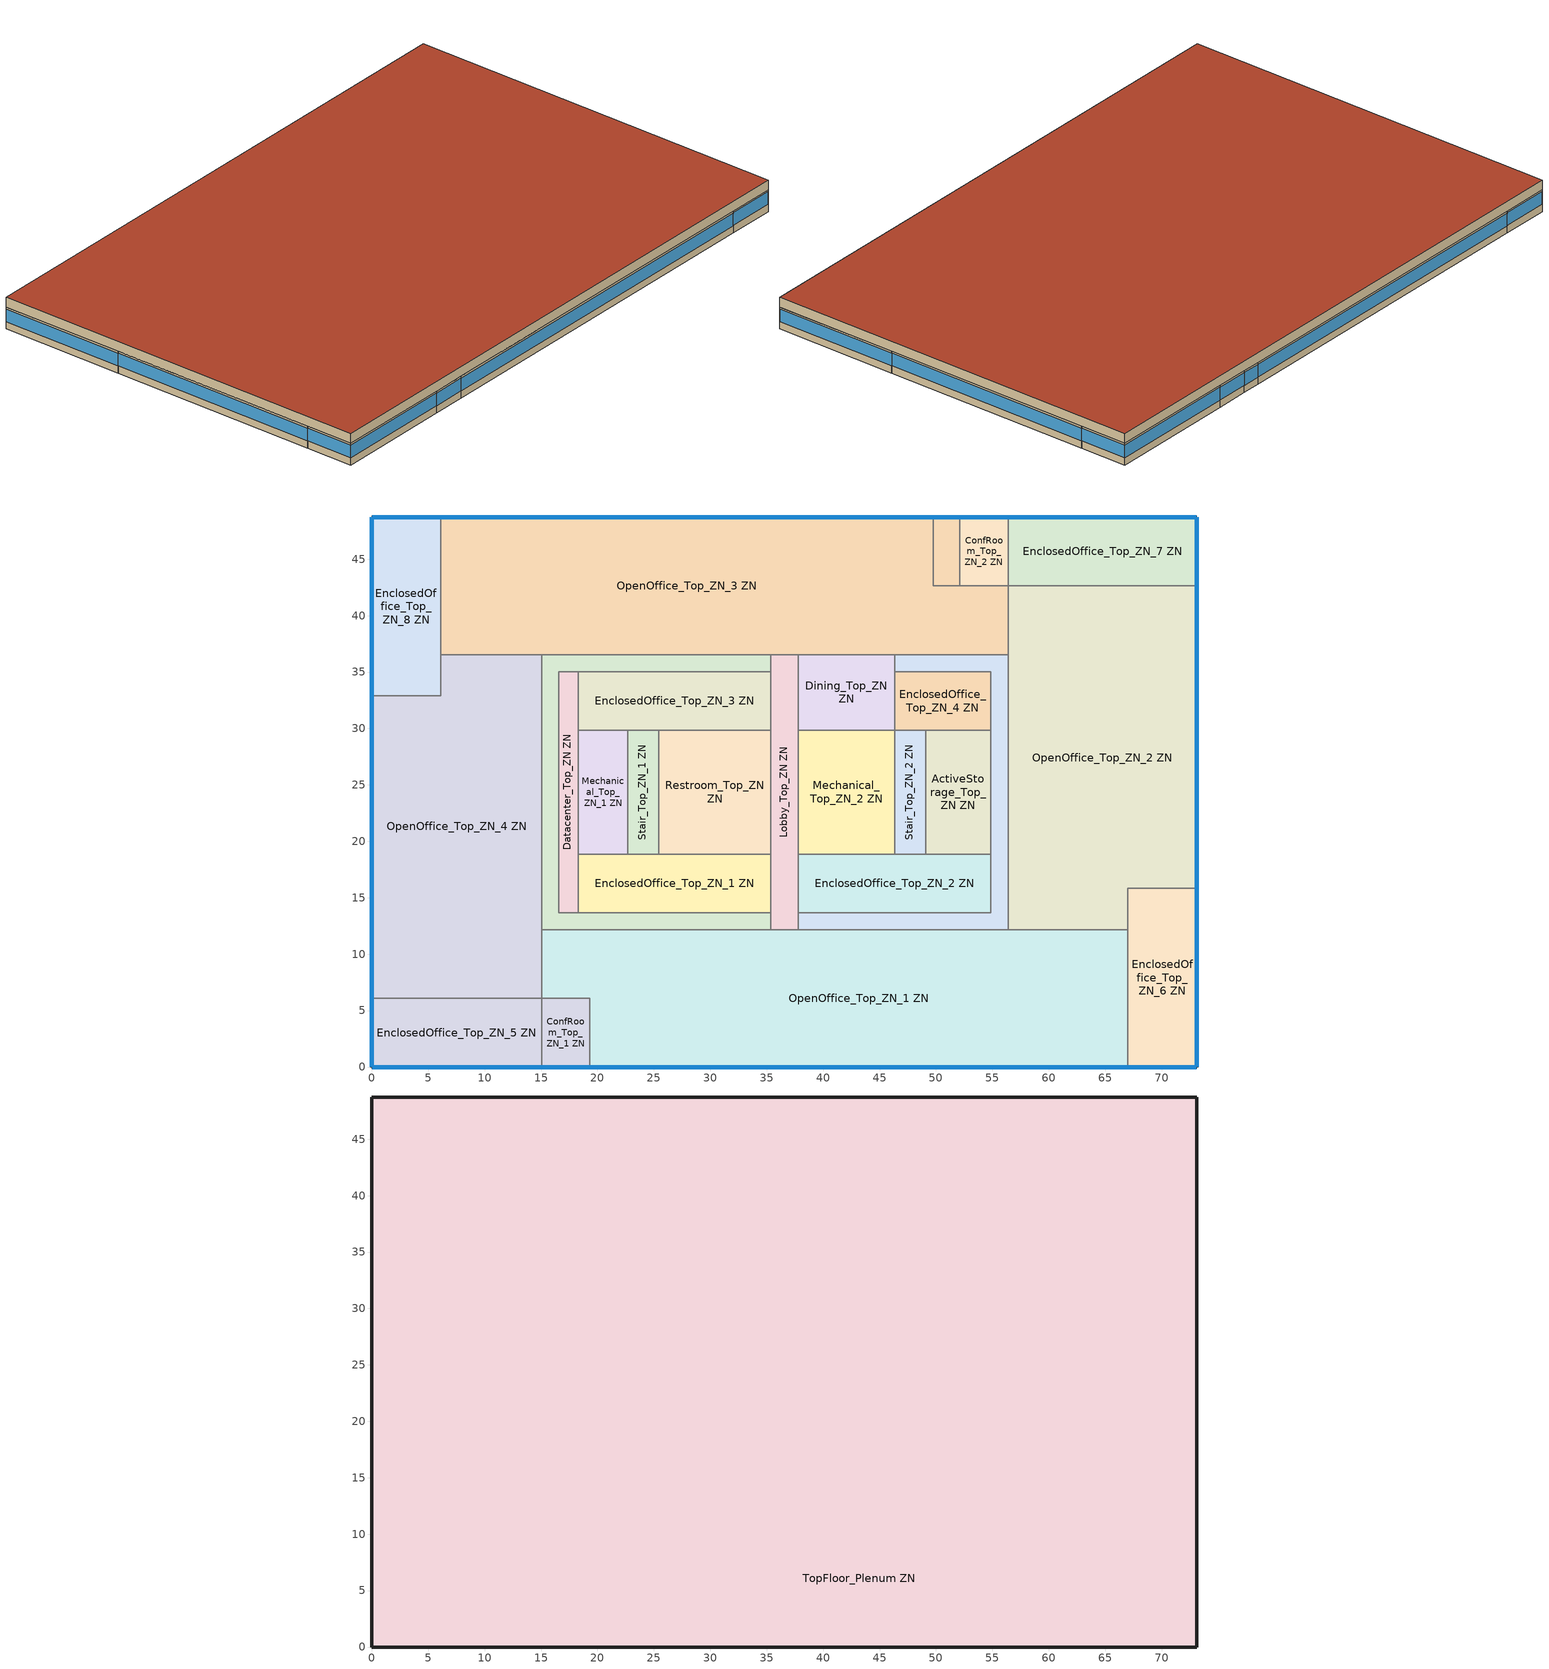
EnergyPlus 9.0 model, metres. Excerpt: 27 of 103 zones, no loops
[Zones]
ActiveStorage_Top_ZN ZN
 floor adiabatic (Floor Adiabatic construction): 54.86,29.84 54.86,18.87 49.07,18.87 49.07,29.84 z33.54
 wall to Stair_Top_ZN_2 ZN (Typical Interior Wall): 49.07,29.84 49.07,18.87 z33.54:36.28
 wall to EnclosedOffice_Top_ZN_2 ZN (Typical Interior Wall): 49.07,18.87 54.86,18.87 z33.54:36.28
 wall to Corridor_Top_ZN_2 ZN (Typical Interior Wall): 54.86,18.87 54.86,29.84 z33.54:36.28
 wall to EnclosedOffice_Top_ZN_4 ZN (Typical Interior Wall): 54.86,29.84 49.07,29.84 z33.54:36.28
Classroom_Top_ZN ZN
 floor adiabatic (Floor Adiabatic construction): 52.12,48.74 52.12,42.64 49.77,42.64 49.77,48.74 z33.54
 wall outside (Typical Insulated Exterior Mass Wall R-8.13): 52.12,48.74 49.77,48.74 z33.54:36.28
 wall to ConfRoom_Top_ZN_2 ZN (Typical Interior Wall): 52.12,42.64 52.12,48.74 z33.54:36.28
 wall to OpenOffice_Top_ZN_3 ZN (Typical Interior Wall): 49.77,48.74 49.77,42.64 52.12,42.64 z33.54:36.28
 window (U 0.62 SHGC 0.25 Dbl Ref-C-H Clr 6mm/6mm Air): 52.1,48.74 49.8,48.74 z34.45:36.04
ConfRoom_Top_ZN_1 ZN
 floor adiabatic (Floor Adiabatic construction): 19.32,6.1 19.32,0 15.06,0 15.06,6.1 z33.54
 wall outside (Typical Insulated Exterior Mass Wall R-8.13): 15.06,0 19.32,0 z33.54:36.28
 wall to OpenOffice_Top_ZN_1 ZN (Typical Interior Wall): 19.32,0 19.32,6.1 15.06,6.1 z33.54:36.28
 wall to EnclosedOffice_Top_ZN_5 ZN (Typical Interior Wall): 15.06,6.1 15.06,0 z33.54:36.28
 window (U 0.62 SHGC 0.25 Dbl Ref-C-H Clr 6mm/6mm Air): 15.08,0 19.3,0 z34.45:36.04
ConfRoom_Top_ZN_2 ZN
 floor adiabatic (Floor Adiabatic construction): 56.39,48.74 56.39,42.64 52.12,42.64 52.12,48.74 z33.54
 wall outside (Typical Insulated Exterior Mass Wall R-8.13): 56.39,48.74 52.12,48.74 z33.54:36.28
 wall to OpenOffice_Top_ZN_3 ZN (Typical Interior Wall): 52.12,42.64 56.39,42.64 z33.54:36.28
 wall to EnclosedOffice_Top_ZN_7 ZN (Typical Interior Wall): 56.39,42.64 56.39,48.74 z33.54:36.28
 window (U 0.62 SHGC 0.25 Dbl Ref-C-H Clr 6mm/6mm Air): 56.36,48.74 52.15,48.74 z34.45:36.04
Corridor_Top_ZN_1 ZN
 floor adiabatic (Floor Adiabatic construction): 35.36,36.55 35.36,35.02 16.58,35.02 16.58,13.69 35.36,13.69 35.36,12.16 15.06,12.16 15.06,36.55 z33.54
 wall to EnclosedOffice_Top_ZN_1 ZN (Typical Interior Wall): 35.36,13.69 18.29,13.69 z33.54:36.28
 wall to Lobby_Top_ZN ZN (Typical Interior Wall): 35.36,12.16 35.36,13.69 / 35.36,35.02 35.36,36.55 z33.54:36.28
 wall to Datacenter_Top_ZN ZN (Typical Interior Wall): 18.29,13.69 16.58,13.69 16.58,35.02 18.29,35.02 z33.54:36.28
 wall to OpenOffice_Top_ZN_1 ZN (Typical Interior Wall): 15.06,12.16 35.36,12.16 z33.54:36.28
 wall to OpenOffice_Top_ZN_4 ZN (Typical Interior Wall): 15.06,36.55 15.06,12.16 z33.54:36.28
 wall to EnclosedOffice_Top_ZN_3 ZN (Typical Interior Wall): 18.29,35.02 35.36,35.02 z33.54:36.28
 wall to OpenOffice_Top_ZN_3 ZN (Typical Interior Wall): 35.36,36.55 15.06,36.55 z33.54:36.28
Corridor_Top_ZN_2 ZN
 floor adiabatic (Floor Adiabatic construction): 56.39,36.55 56.39,12.16 37.8,12.16 37.8,13.69 54.86,13.69 54.86,35.02 46.33,35.02 46.33,36.55 z33.54
 wall to Dining_Top_ZN ZN (Typical Interior Wall): 46.33,36.55 46.33,35.02 z33.54:36.28
 wall to EnclosedOffice_Top_ZN_4 ZN (Typical Interior Wall): 46.33,35.02 54.86,35.02 54.86,29.84 z33.54:36.28
 wall to EnclosedOffice_Top_ZN_2 ZN (Typical Interior Wall): 54.86,18.87 54.86,13.69 37.8,13.69 z33.54:36.28
 wall to Lobby_Top_ZN ZN (Typical Interior Wall): 37.8,13.69 37.8,12.16 z33.54:36.28
 wall to OpenOffice_Top_ZN_1 ZN (Typical Interior Wall): 37.8,12.16 56.39,12.16 z33.54:36.28
 wall to OpenOffice_Top_ZN_3 ZN (Typical Interior Wall): 56.39,36.55 46.33,36.55 z33.54:36.28
 wall to OpenOffice_Top_ZN_2 ZN (Typical Interior Wall): 56.39,12.16 56.39,36.55 z33.54:36.28
Datacenter_Top_ZN ZN
 floor adiabatic (Floor Adiabatic construction): 18.29,35.02 18.29,13.69 16.58,13.69 16.58,35.02 z33.54
 wall to Mechanical_Top_ZN_1 ZN (Typical Interior Wall): 18.29,18.87 18.29,29.84 z33.54:36.28
 wall to EnclosedOffice_Top_ZN_1 ZN (Typical Interior Wall): 18.29,13.69 18.29,18.87 z33.54:36.28
 wall to EnclosedOffice_Top_ZN_3 ZN (Typical Interior Wall): 18.29,29.84 18.29,35.02 z33.54:36.28
Dining_Top_ZN ZN
 floor adiabatic (Floor Adiabatic construction): 46.33,36.55 46.33,29.84 37.8,29.84 37.8,36.55 z33.54
 wall to EnclosedOffice_Top_ZN_4 ZN (Typical Interior Wall): 46.33,29.84 46.33,35.02 z33.54:36.28
 wall to Lobby_Top_ZN ZN (Typical Interior Wall): 37.8,36.55 37.8,29.84 z33.54:36.28
 wall to Mechanical_Top_ZN_2 ZN (Typical Interior Wall): 37.8,29.84 46.33,29.84 z33.54:36.28
 wall to OpenOffice_Top_ZN_3 ZN (Typical Interior Wall): 46.33,36.55 37.8,36.55 z33.54:36.28
EnclosedOffice_Top_ZN_1 ZN
 floor adiabatic (Floor Adiabatic construction): 35.36,18.87 35.36,13.69 18.29,13.69 18.29,18.87 z33.54
 wall to Restroom_Top_ZN ZN (Typical Interior Wall): 35.36,18.87 25.45,18.87 z33.54:36.28
 wall to Lobby_Top_ZN ZN (Typical Interior Wall): 35.36,13.69 35.36,18.87 z33.54:36.28
 wall to Mechanical_Top_ZN_1 ZN (Typical Interior Wall): 22.71,18.87 18.29,18.87 z33.54:36.28
 wall to Stair_Top_ZN_1 ZN (Typical Interior Wall): 25.45,18.87 22.71,18.87 z33.54:36.28
EnclosedOffice_Top_ZN_2 ZN
 floor adiabatic (Floor Adiabatic construction): 54.86,18.87 54.86,13.69 37.8,13.69 37.8,18.87 z33.54
 wall to Mechanical_Top_ZN_2 ZN (Typical Interior Wall): 46.33,18.87 37.8,18.87 z33.54:36.28
 wall to Lobby_Top_ZN ZN (Typical Interior Wall): 37.8,18.87 37.8,13.69 z33.54:36.28
 wall to Stair_Top_ZN_2 ZN (Typical Interior Wall): 49.07,18.87 46.33,18.87 z33.54:36.28
EnclosedOffice_Top_ZN_3 ZN
 floor adiabatic (Floor Adiabatic construction): 35.36,35.02 35.36,29.84 18.29,29.84 18.29,35.02 z33.54
 wall to Restroom_Top_ZN ZN (Typical Interior Wall): 25.45,29.84 35.36,29.84 z33.54:36.28
 wall to Lobby_Top_ZN ZN (Typical Interior Wall): 35.36,29.84 35.36,35.02 z33.54:36.28
 wall to Stair_Top_ZN_1 ZN (Typical Interior Wall): 22.71,29.84 25.45,29.84 z33.54:36.28
 wall to Mechanical_Top_ZN_1 ZN (Typical Interior Wall): 18.29,29.84 22.71,29.84 z33.54:36.28
EnclosedOffice_Top_ZN_4 ZN
 floor adiabatic (Floor Adiabatic construction): 54.86,35.02 54.86,29.84 46.33,29.84 46.33,35.02 z33.54
 wall to Stair_Top_ZN_2 ZN (Typical Interior Wall): 46.33,29.84 49.07,29.84 z33.54:36.28
EnclosedOffice_Top_ZN_5 ZN
 floor adiabatic (Floor Adiabatic construction): 15.06,6.1 15.06,0 0,0 0,6.1 z33.54
 wall outside (Typical Insulated Exterior Mass Wall R-8.13): 0,6.1 0,0 15.06,0 z33.54:36.28
 wall to OpenOffice_Top_ZN_4 ZN (Typical Interior Wall): 15.06,6.1 0,6.1 z33.54:36.28
 window (U 0.62 SHGC 0.25 Dbl Ref-C-H Clr 6mm/6mm Air): 0.03,0 15.03,0 / 0,6.07 0,0.03 z34.45:36.04
EnclosedOffice_Top_ZN_6 ZN
 floor adiabatic (Floor Adiabatic construction): 73.11,15.82 73.11,0 67.01,0 67.01,15.82 z33.54
 wall outside (Typical Insulated Exterior Mass Wall R-8.13): 67.01,0 73.11,0 73.11,15.82 z33.54:36.28
 wall to OpenOffice_Top_ZN_2 ZN (Typical Interior Wall): 73.11,15.82 67.01,15.82 67.01,12.16 z33.54:36.28
 wall to OpenOffice_Top_ZN_1 ZN (Typical Interior Wall): 67.01,12.16 67.01,0 z33.54:36.28
 window (U 0.62 SHGC 0.25 Dbl Ref-C-H Clr 6mm/6mm Air): 73.11,0.03 73.11,15.79 / 67.04,0 73.08,0 z34.45:36.04
EnclosedOffice_Top_ZN_7 ZN
 floor adiabatic (Floor Adiabatic construction): 73.11,48.74 73.11,42.64 56.39,42.64 56.39,48.74 z33.54
 wall outside (Typical Insulated Exterior Mass Wall R-8.13): 73.11,42.64 73.11,48.74 56.39,48.74 z33.54:36.28
 wall to OpenOffice_Top_ZN_2 ZN (Typical Interior Wall): 56.39,42.64 73.11,42.64 z33.54:36.28
 window (U 0.62 SHGC 0.25 Dbl Ref-C-H Clr 6mm/6mm Air): 73.08,48.74 56.41,48.74 / 73.11,42.64 73.11,48.71 z34.45:36.04
EnclosedOffice_Top_ZN_8 ZN
 floor adiabatic (Floor Adiabatic construction): 6.1,48.74 6.1,32.89 0,32.89 0,48.74 z33.54
 wall outside (Typical Insulated Exterior Mass Wall R-8.13): 6.1,48.74 0,48.74 0,32.89 z33.54:36.28
 wall to OpenOffice_Top_ZN_4 ZN (Typical Interior Wall): 0,32.89 6.1,32.89 6.1,36.55 z33.54:36.28
 wall to OpenOffice_Top_ZN_3 ZN (Typical Interior Wall): 6.1,36.55 6.1,48.74 z33.54:36.28
 window (U 0.62 SHGC 0.25 Dbl Ref-C-H Clr 6mm/6mm Air): 0,48.71 0,32.91 / 6.07,48.74 0.03,48.74 z34.45:36.04
Lobby_Top_ZN ZN
 floor adiabatic (Floor Adiabatic construction): 37.8,36.55 37.8,12.16 35.36,12.16 35.36,36.55 z33.54
 wall to OpenOffice_Top_ZN_1 ZN (Typical Interior Wall): 35.36,12.16 37.8,12.16 z33.54:36.28
 wall to OpenOffice_Top_ZN_3 ZN (Typical Interior Wall): 37.8,36.55 35.36,36.55 z33.54:36.28
 wall to Mechanical_Top_ZN_2 ZN (Typical Interior Wall): 37.8,18.87 37.8,29.84 z33.54:36.28
 wall to Restroom_Top_ZN ZN (Typical Interior Wall): 35.36,29.84 35.36,18.87 z33.54:36.28
Mechanical_Top_ZN_1 ZN
 floor adiabatic (Floor Adiabatic construction): 22.71,29.84 22.71,18.87 18.29,18.87 18.29,29.84 z33.54
 wall to Stair_Top_ZN_1 ZN (Typical Interior Wall): 22.71,18.87 22.71,29.84 z33.54:36.28
Mechanical_Top_ZN_2 ZN
 floor adiabatic (Floor Adiabatic construction): 46.33,29.84 46.33,18.87 37.8,18.87 37.8,29.84 z33.54
 wall to Stair_Top_ZN_2 ZN (Typical Interior Wall): 46.33,18.87 46.33,29.84 z33.54:36.28
OpenOffice_Top_ZN_1 ZN
 floor adiabatic (Floor Adiabatic construction): 67.01,12.16 67.01,0 19.32,0 19.32,6.1 15.06,6.1 15.06,12.16 z33.54
 wall outside (Typical Insulated Exterior Mass Wall R-8.13): 19.32,0 67.01,0 z33.54:36.28
 wall to OpenOffice_Top_ZN_4 ZN (Typical Interior Wall): 15.06,12.16 15.06,6.1 z33.54:36.28
 wall to OpenOffice_Top_ZN_2 ZN (Typical Interior Wall): 67.01,12.16 56.39,12.16 z33.54:36.28
 window (U 0.62 SHGC 0.25 Dbl Ref-C-H Clr 6mm/6mm Air): 19.35,0 66.99,0 z34.45:36.04
OpenOffice_Top_ZN_2 ZN
 floor adiabatic (Floor Adiabatic construction): 73.11,42.64 73.11,15.82 67.01,15.82 67.01,12.16 56.39,12.16 56.39,42.64 z33.54
 wall outside (Typical Insulated Exterior Mass Wall R-8.13): 73.11,15.82 73.11,42.64 z33.54:36.28
 wall to OpenOffice_Top_ZN_3 ZN (Typical Interior Wall): 56.39,42.64 56.39,36.55 z33.54:36.28
 window (U 0.62 SHGC 0.25 Dbl Ref-C-H Clr 6mm/6mm Air): 73.11,15.84 73.11,42.62 z34.45:36.04
OpenOffice_Top_ZN_3 ZN
 floor adiabatic (Floor Adiabatic construction): 49.77,48.74 49.77,42.64 56.39,42.64 56.39,36.55 6.1,36.55 6.1,48.74 z33.54
 wall outside (Typical Insulated Exterior Mass Wall R-8.13): 49.77,48.74 6.1,48.74 z33.54:36.28
 wall to OpenOffice_Top_ZN_4 ZN (Typical Interior Wall): 6.1,36.55 15.06,36.55 z33.54:36.28
 window (U 0.62 SHGC 0.25 Dbl Ref-C-H Clr 6mm/6mm Air): 49.75,48.74 6.12,48.74 z34.45:36.04
OpenOffice_Top_ZN_4 ZN
 floor adiabatic (Floor Adiabatic construction): 15.06,36.55 15.06,6.1 0,6.1 0,32.89 6.1,32.89 6.1,36.55 z33.54
 wall outside (Typical Insulated Exterior Mass Wall R-8.13): 0,32.89 0,6.1 z33.54:36.28
 window (U 0.62 SHGC 0.25 Dbl Ref-C-H Clr 6mm/6mm Air): 0,32.86 0,6.12 z34.45:36.04
Restroom_Top_ZN ZN
 floor adiabatic (Floor Adiabatic construction): 35.36,29.84 35.36,18.87 25.45,18.87 25.45,29.84 z33.54
 wall to Stair_Top_ZN_1 ZN (Typical Interior Wall): 25.45,29.84 25.45,18.87 z33.54:36.28
Stair_Top_ZN_1 ZN
 floor adiabatic (Floor Adiabatic construction): 25.45,29.84 25.45,18.87 22.71,18.87 22.71,29.84 z33.54
Stair_Top_ZN_2 ZN
 floor adiabatic (Floor Adiabatic construction): 49.07,29.84 49.07,18.87 46.33,18.87 46.33,29.84 z33.54
TopFloor_Plenum ZN
 floor to OpenOffice_Top_ZN_3 ZN (Typical Interior Floor): 49.77,48.74 49.77,42.64 56.39,42.64 56.39,36.55 6.1,36.55 6.1,48.74 z36.28
 floor to OpenOffice_Top_ZN_1 ZN (Typical Interior Floor): 67.01,12.16 67.01,0 19.32,0 19.32,6.1 15.06,6.1 15.06,12.16 z36.28
 floor to OpenOffice_Top_ZN_2 ZN (Typical Interior Floor): 73.11,42.64 73.11,15.82 67.01,15.82 67.01,12.16 56.39,12.16 56.39,42.64 z36.28
 floor to Stair_Top_ZN_1 ZN (Typical Interior Floor): 25.45,29.84 25.45,18.87 22.71,18.87 22.71,29.84 z36.28
 floor to Corridor_Top_ZN_1 ZN (Typical Interior Floor): 35.36,36.55 35.36,35.02 16.58,35.02 16.58,13.69 35.36,13.69 35.36,12.16 15.06,12.16 15.06,36.55 z36.28
 floor to Datacenter_Top_ZN ZN (Typical Interior Floor): 18.29,35.02 18.29,13.69 16.58,13.69 16.58,35.02 z36.28
 floor to ConfRoom_Top_ZN_1 ZN (Typical Interior Floor): 19.32,6.1 19.32,0 15.06,0 15.06,6.1 z36.28
 floor to Corridor_Top_ZN_2 ZN (Typical Interior Floor): 56.39,36.55 56.39,12.16 37.8,12.16 37.8,13.69 54.86,13.69 54.86,35.02 46.33,35.02 46.33,36.55 z36.28
 floor to EnclosedOffice_Top_ZN_5 ZN (Typical Interior Floor): 15.06,6.1 15.06,0 0,0 0,6.1 z36.28
 floor to ConfRoom_Top_ZN_2 ZN (Typical Interior Floor): 56.39,48.74 56.39,42.64 52.12,42.64 52.12,48.74 z36.28
 floor to EnclosedOffice_Top_ZN_8 ZN (Typical Interior Floor): 6.1,48.74 6.1,32.89 0,32.89 0,48.74 z36.28
 floor to OpenOffice_Top_ZN_4 ZN (Typical Interior Floor): 15.06,36.55 15.06,6.1 0,6.1 0,32.89 6.1,32.89 6.1,36.55 z36.28
 floor to EnclosedOffice_Top_ZN_7 ZN (Typical Interior Floor): 73.11,48.74 73.11,42.64 56.39,42.64 56.39,48.74 z36.28
 floor to EnclosedOffice_Top_ZN_6 ZN (Typical Interior Floor): 73.11,15.82 73.11,0 67.01,0 67.01,15.82 z36.28
 floor to Dining_Top_ZN ZN (Typical Interior Floor): 46.33,36.55 46.33,29.84 37.8,29.84 37.8,36.55 z36.28
 floor to Classroom_Top_ZN ZN (Typical Interior Floor): 52.12,48.74 52.12,42.64 49.77,42.64 49.77,48.74 z36.28
 floor to Mechanical_Top_ZN_1 ZN (Typical Interior Floor): 22.71,29.84 22.71,18.87 18.29,18.87 18.29,29.84 z36.28
 floor to EnclosedOffice_Top_ZN_3 ZN (Typical Interior Floor): 35.36,35.02 35.36,29.84 18.29,29.84 18.29,35.02 z36.28
 floor to Restroom_Top_ZN ZN (Typical Interior Floor): 35.36,29.84 35.36,18.87 25.45,18.87 25.45,29.84 z36.28
 floor to Stair_Top_ZN_2 ZN (Typical Interior Floor): 49.07,29.84 49.07,18.87 46.33,18.87 46.33,29.84 z36.28
 floor to EnclosedOffice_Top_ZN_2 ZN (Typical Interior Floor): 54.86,18.87 54.86,13.69 37.8,13.69 37.8,18.87 z36.28
 floor to Mechanical_Top_ZN_2 ZN (Typical Interior Floor): 46.33,29.84 46.33,18.87 37.8,18.87 37.8,29.84 z36.28
 floor to ActiveStorage_Top_ZN ZN (Typical Interior Floor): 54.86,29.84 54.86,18.87 49.07,18.87 49.07,29.84 z36.28
 floor to EnclosedOffice_Top_ZN_1 ZN (Typical Interior Floor): 35.36,18.87 35.36,13.69 18.29,13.69 18.29,18.87 z36.28
 floor to Lobby_Top_ZN ZN (Typical Interior Floor): 37.8,36.55 37.8,12.16 35.36,12.16 35.36,36.55 z36.28
 floor to EnclosedOffice_Top_ZN_4 ZN (Typical Interior Floor): 54.86,35.02 54.86,29.84 46.33,29.84 46.33,35.02 z36.28
 wall outside (Typical Insulated Exterior Mass Wall R-8.13): 0,0 73.11,0 73.11,48.74 0,48.74 0,0 z36.28:37.5
 roof outside (Typical IEAD Roof - Highly Reflective R-20.83): 73.11,0 73.11,48.74 0,48.74 0,0 z37.5
[Building]
-LargeOfficeDetailed-ASHRAE 169-2006-3C created: 2019-02-12 12:53:42 -0800: North Axis {deg}=0; Terrain=City; Loads Convergence Tolerance Value=0.04; Temperature Convergence Tolerance Value {deltaC}=0.2; Solar Distribution=FullInteriorAndExterior; Maximum Number of Warmup Days=25; Minimum Number of Warmup Days=6
[Site:Location]
San Francisco Intl Ap_CA_USA: Latitude {deg}=37.62; Longitude {deg}=-122.4; Time Zone {hr}=-8; Elevation {m}=2
[Site:GroundTemperature:BuildingSurface]
19.527, 19.502, 19.536, 19.598, 20.002, 21.64, 22.225, 22.375, 21.449, 20.121, 19.802, 19.633
[Site:WaterMainsTemperature]
Calculation Method=Correlation; Annual Average Outdoor Air Temperature {C}=13.7833; Maximum Difference In Monthly Average Outdoor Air Temperatures {deltaC}=7.1
[SizingPeriod:DesignDay] Day of Month=21; Dry-Bulb Temperature Range Modifier Type=DefaultMultipliers; Humidity Condition Type=Wetbulb; Barometric Pressure {Pa}=101301; Rain Indicator=No; Snow Indicator=No; Daylight Saving Time Indicator=No
Name | Month | Day Type | Maximum Dry-Bulb Temperature {C} | Daily Dry-Bulb Temperature Range {deltaC} | Wetbulb or DewPoint at Maximum Dry-Bulb {C} | Wind Speed {m/s} | Wind Direction {deg} | Solar Model Indicator | ASHRAE Clear Sky Optical Depth for Beam Irradiance (taub) | ASHRAE Clear Sky Optical Depth for Diffuse Irradiance (taud) | Sky Clearness
San Francisco Intl Ap Ann Clg .4% Condns DB=>MWB | 8 | SummerDesignDay | 28.3 | 8.5 | 17.2 | 5.9 | 310 | ASHRAETau | 0.365 | 2.435
San Francisco Intl Ap Ann Htg 99.6% Condns DB | 1 | WinterDesignDay | 3.8 | 0 | 3.8 | 2.2 | 150 | ASHRAEClearSky |  |  | 0
[Material]
Name | Roughness | Thickness {m} | Conductivity {W/m-K} | Density {kg/m3} | Specific Heat {J/kg-K} | Thermal Absorptance | Solar Absorptance | Visible Absorptance
1/2IN Gypsum | Smooth | 0.0127 | 0.16 | 784.9 | 830 | 0.9 | 0.4 | 0.4
100mm Normalweight concrete floor | MediumSmooth | 0.1016 | 2.31 | 2322 | 832 | 0.9 | 0.7 | 0.7
1IN Stucco | Smooth | 0.0253 | 0.6918 | 1858 | 837 | 0.9 | 0.7 | 0.92
8IN CONCRETE HW RefBldg | Rough | 0.2032 | 1.311 | 2240 | 836.8 | 0.9 | 0.7 | 0.7
G01 13mm gypsum board | Smooth | 0.0127 | 0.16 | 800 | 1090 | 0.9 | 0.7 | 0.5
Metal Roof Surface | Smooth | 0.0008 | 45.28 | 7824 | 500 | 0.9 | 0.7 | 0.7
Roof Membrane - Highly Reflective | VeryRough | 0.0095 | 0.16 | 1121.29 | 1460 | 0.75 | 0.45 | 0.7
Std Wood 6inch | MediumSmooth | 0.15 | 0.12 | 540 | 1210 | 0.9 | 0.7 | 0.7
[Material:NoMass] Thermal Absorptance=0.9; Solar Absorptance=0.7
Name | Roughness | Thermal Resistance {m2-K/W} | Visible Absorptance
CP02 CARPET PAD | VeryRough | 0.21648 | 0.8
Nonres_Floor_Insulation | MediumSmooth | 2.88292 | 0.7
Typical Insulation R-19.72 | Smooth | 3.4722 | 0.7
Typical Insulation R-5.74 | Smooth | 1.01115 | 0.7
[WindowMaterial:Gas]
AIR 6MM: Gas Type=Air; Thickness {m}=0.0063
[WindowMaterial:Glazing] Optical Data Type=SpectralAverage; Thickness {m}=0.006; Infrared Transmittance at Normal Incidence=0; Front Side Infrared Hemispherical Emissivity=0.84; Conductivity {W/m-K}=0.9; Dirt Correction Factor for Solar and Visible Transmittance=1; Solar Diffusing=No
Name | Solar Transmittance at Normal Incidence | Front Side Solar Reflectance at Normal Incidence | Back Side Solar Reflectance at Normal Incidence | Visible Transmittance at Normal Incidence | Front Side Visible Reflectance at Normal Incidence | Back Side Visible Reflectance at Normal Incidence | Back Side Infrared Hemispherical Emissivity
CLEAR 6MM | 0.775 | 0.071 | 0.071 | 0.881 | 0.08 | 0.08 | 0.84
REF C CLEAR HI 6MM | 0.2 | 0.16 | 0.39 | 0.22 | 0.17 | 0.35 | 0.55
[Construction]
Floor Adiabatic construction: CP02 CARPET PAD, 100mm Normalweight concrete floor, Nonres_Floor_Insulation
InteriorFurnishings: Std Wood 6inch
Typical IEAD Roof - Highly Reflective R-20.83: Roof Membrane - Highly Reflective, Typical Insulation R-19.72, Metal Roof Surface
Typical Insulated Exterior Mass Wall R-8.13: 1IN Stucco, 8IN CONCRETE HW RefBldg, Typical Insulation R-5.74, 1/2IN Gypsum
Typical Interior Floor: 100mm Normalweight concrete floor, CP02 CARPET PAD
Typical Interior Wall: G01 13mm gypsum board, G01 13mm gypsum board
U 0.62 SHGC 0.25 Dbl Ref-C-H Clr 6mm/6mm Air: REF C CLEAR HI 6MM, AIR 6MM, CLEAR 6MM
[Zone]
Name | Part of Total Floor Area
ActiveStorage_Top_ZN ZN; Classroom_Top_ZN ZN; ConfRoom_Top_ZN_1 ZN; ConfRoom_Top_ZN_2 ZN; Corridor_Top_ZN_1 ZN; Corridor_Top_ZN_2 ZN; Datacenter_Top_ZN ZN; Dining_Top_ZN ZN; EnclosedOffice_Top_ZN_1 ZN; EnclosedOffice_Top_ZN_2 ZN; EnclosedOffice_Top_ZN_3 ZN; EnclosedOffice_Top_ZN_4 ZN; EnclosedOffice_Top_ZN_5 ZN; EnclosedOffice_Top_ZN_6 ZN; EnclosedOffice_Top_ZN_7 ZN; EnclosedOffice_Top_ZN_8 ZN; Lobby_Top_ZN ZN; Mechanical_Top_ZN_1 ZN; Mechanical_Top_ZN_2 ZN; OpenOffice_Top_ZN_1 ZN; OpenOffice_Top_ZN_2 ZN; OpenOffice_Top_ZN_3 ZN; OpenOffice_Top_ZN_4 ZN; Restroom_Top_ZN ZN; Stair_Top_ZN_1 ZN; Stair_Top_ZN_2 ZN
TopFloor_Plenum ZN | No
[InternalMass] Construction=InteriorFurnishings
Name | Zone | Surface Area {m2}
ActiveStorage_Top_ZN Mass | ActiveStorage_Top_ZN ZN | 127.091
Classroom_Top_ZN Mass | Classroom_Top_ZN ZN | 28.6141
ConfRoom_Top_ZN_1 Mass | ConfRoom_Top_ZN_1 ZN | 52.0257
ConfRoom_Top_ZN_2 Mass | ConfRoom_Top_ZN_2 ZN | 52.0257
Corridor_Top_ZN_1 Mass | Corridor_Top_ZN_1 ZN | 188.779
Corridor_Top_ZN_2 Mass | Corridor_Top_ZN_2 ZN | 152.361
Datacenter_Top_ZN Mass | Datacenter_Top_ZN ZN | 72.836
Dining_Top_ZN Mass | Dining_Top_ZN ZN | 114.457
EnclosedOffice_Top_ZN_1 Mass | EnclosedOffice_Top_ZN_1 ZN | 176.887
EnclosedOffice_Top_ZN_2 Mass | EnclosedOffice_Top_ZN_2 ZN | 176.887
EnclosedOffice_Top_ZN_3 Mass | EnclosedOffice_Top_ZN_3 ZN | 176.887
EnclosedOffice_Top_ZN_4 Mass | EnclosedOffice_Top_ZN_4 ZN | 88.4437
EnclosedOffice_Top_ZN_5 Mass | EnclosedOffice_Top_ZN_5 ZN | 183.576
EnclosedOffice_Top_ZN_6 Mass | EnclosedOffice_Top_ZN_6 ZN | 192.871
EnclosedOffice_Top_ZN_7 Mass | EnclosedOffice_Top_ZN_7 ZN | 203.845
EnclosedOffice_Top_ZN_8 Mass | EnclosedOffice_Top_ZN_8 ZN | 193.238
Lobby_Top_ZN Mass | Lobby_Top_ZN ZN | 118.916
Mechanical_Top_ZN_1 Mass | Mechanical_Top_ZN_1 ZN | 96.9908
Mechanical_Top_ZN_2 Mass | Mechanical_Top_ZN_2 ZN | 187.293
OpenOffice_Top_ZN_1 Mass | OpenOffice_Top_ZN_1 ZN | 1211.7
OpenOffice_Top_ZN_2 Mass | OpenOffice_Top_ZN_2 ZN | 974.63
OpenOffice_Top_ZN_3 Mass | OpenOffice_Top_ZN_3 ZN | 1145.68
OpenOffice_Top_ZN_4 Mass | OpenOffice_Top_ZN_4 ZN | 872.38
Restroom_Top_ZN Mass | Restroom_Top_ZN ZN | 217.393
Stair_Top_ZN_1 Mass | Stair_Top_ZN_1 ZN | 60.2012
Stair_Top_ZN_2 Mass | Stair_Top_ZN_2 ZN | 60.2012
TopFloor_Plenum Mass | TopFloor_Plenum ZN | 7126.21
[ZoneInfiltration:DesignFlowRate] Design Flow Rate Calculation Method=Flow/ExteriorArea; Constant Term Coefficient=0; Temperature Term Coefficient=0; Velocity Term Coefficient=0.224; Velocity Squared Term Coefficient=0
Name | Zone or ZoneList | Schedule | Flow per Exterior Surface Area {m3/s-m2}
Classroom_Top_ZN Infiltration | Classroom_Top_ZN ZN | OfficeLarge INFIL_SCH_PNNL | 0.000569573
ConfRoom_Top_ZN_1 Infiltration | ConfRoom_Top_ZN_1 ZN | OfficeLarge INFIL_SCH_PNNL | 0.000569573
ConfRoom_Top_ZN_2 Infiltration | ConfRoom_Top_ZN_2 ZN | OfficeLarge INFIL_SCH_PNNL | 0.000569573
EnclosedOffice_Top_ZN_5 Infiltration | EnclosedOffice_Top_ZN_5 ZN | OfficeLarge INFIL_SCH_PNNL | 0.000569573
EnclosedOffice_Top_ZN_6 Infiltration | EnclosedOffice_Top_ZN_6 ZN | OfficeLarge INFIL_SCH_PNNL | 0.000569573
EnclosedOffice_Top_ZN_7 Infiltration | EnclosedOffice_Top_ZN_7 ZN | OfficeLarge INFIL_SCH_PNNL | 0.000569573
EnclosedOffice_Top_ZN_8 Infiltration | EnclosedOffice_Top_ZN_8 ZN | OfficeLarge INFIL_SCH_PNNL | 0.000569573
OpenOffice_Top_ZN_1 Infiltration | OpenOffice_Top_ZN_1 ZN | OfficeLarge INFIL_SCH_PNNL | 0.000569573
OpenOffice_Top_ZN_2 Infiltration | OpenOffice_Top_ZN_2 ZN | OfficeLarge INFIL_SCH_PNNL | 0.000569573
OpenOffice_Top_ZN_3 Infiltration | OpenOffice_Top_ZN_3 ZN | OfficeLarge INFIL_SCH_PNNL | 0.000569573
OpenOffice_Top_ZN_4 Infiltration | OpenOffice_Top_ZN_4 ZN | OfficeLarge INFIL_SCH_PNNL | 0.000569573
TopFloor_Plenum Infiltration | TopFloor_Plenum ZN | Always On Discrete | 4.38382e-05
[AirLoopHVAC:ReturnPlenum]
Air Loop HVAC Return Plenum 3: Zone=TopFloor_Plenum ZN
[Exterior:Lights] Control Option=AstronomicalClock
Name | Schedule | Design Level {W}
NonDimming Exterior Lights Def | OfficeLarge Exterior_lighting_schedule_a | 12979.2
Occ Sensing Exterior Lights Def | OfficeLarge Exterior_lighting_schedule_b | 43305.1
[Exterior:FuelEquipment] Fuel Use Type=NaturalGas
Name | Schedule | Design Level {W}
Fuel equipment 1 | Large Office BLDG ELEVATORS | 244444
Fuel equipment 2 | OfficeLarge ELEV_LIGHT_FAN_SCH_ADD_DF | 1270.8
[Schedule:Day:Interval]
Large Office BLDG ELEVATORS Default; Large Office BLDG ELEVATORS Summer Design Day; Large Office BLDG ELEVATORS Winter Design Day; OfficeLarge ELEV_LIGHT_FAN_SCH_ADD_DF Default: No, 04:00, 0.05, 05:00, 0.1, 06:00, 0.2, 07:00, 0.4, 09:00, 0.5, 10:00, 0.35, 16:00, 0.15, 17:00, 0.35, 19:00, 0.5, 21:00, 0.4, 22:00, 0.3, 23:00, 0.2, 24:00, 0.1
OfficeLarge ELEV_LIGHT_FAN_SCH_ADD_DF Summer Design Day: No, 24:00, 0.5
OfficeLarge ELEV_LIGHT_FAN_SCH_ADD_DF Winter Design Day: No, 24:00, 0.05
OfficeLarge Exterior_lighting_schedule_a Default; OfficeLarge Exterior_lighting_schedule_a Summer Design Day; OfficeLarge Exterior_lighting_schedule_a Winter Design Day: No, 06:00, 0, 24:00, 1
OfficeLarge Exterior_lighting_schedule_b Default; OfficeLarge Exterior_lighting_schedule_b Summer Design Day; OfficeLarge Exterior_lighting_schedule_b Winter Design Day: No, 06:00, 0.7, 24:00, 1
OfficeLarge INFIL_SCH_PNNL Default: No, 24:00, 1
OfficeLarge INFIL_SCH_PNNL SmrDsn|Wkdy Day; OfficeLarge INFIL_SCH_PNNL Summer Design Day: No, 06:00, 1, 22:00, 0.25, 24:00, 1
OfficeLarge INFIL_SCH_PNNL Winter Design Day; OfficeLarge INFIL_SCH_PNNL WntrDsn|Sat Day: No, 06:00, 1, 18:00, 0.25, 24:00, 1
[Schedule:Week:Daily]
Large Office BLDG ELEVATORS Week Rule - Jan1-Dec31: Large Office BLDG ELEVATORS Default, Large Office BLDG ELEVATORS Default, Large Office BLDG ELEVATORS Default, Large Office BLDG ELEVATORS Default, Large Office BLDG ELEVATORS Default, Large Office BLDG ELEVATORS Default, Large Office BLDG ELEVATORS Default, Large Office BLDG ELEVATORS Default, Large Office BLDG ELEVATORS Summer Design Day, Large Office BLDG ELEVATORS Winter Design Day, Large Office BLDG ELEVATORS Default, Large Office BLDG ELEVATORS Default
OfficeLarge ELEV_LIGHT_FAN_SCH_ADD_DF Week Rule - Jan1-Dec31: OfficeLarge ELEV_LIGHT_FAN_SCH_ADD_DF Default, OfficeLarge ELEV_LIGHT_FAN_SCH_ADD_DF Default, OfficeLarge ELEV_LIGHT_FAN_SCH_ADD_DF Default, OfficeLarge ELEV_LIGHT_FAN_SCH_ADD_DF Default, OfficeLarge ELEV_LIGHT_FAN_SCH_ADD_DF Default, OfficeLarge ELEV_LIGHT_FAN_SCH_ADD_DF Default, OfficeLarge ELEV_LIGHT_FAN_SCH_ADD_DF Default, OfficeLarge ELEV_LIGHT_FAN_SCH_ADD_DF Default, OfficeLarge ELEV_LIGHT_FAN_SCH_ADD_DF Summer Design Day, OfficeLarge ELEV_LIGHT_FAN_SCH_ADD_DF Winter Design Day, OfficeLarge ELEV_LIGHT_FAN_SCH_ADD_DF Default, OfficeLarge ELEV_LIGHT_FAN_SCH_ADD_DF Default
OfficeLarge Exterior_lighting_schedule_a Week Rule - Jan1-Dec31: OfficeLarge Exterior_lighting_schedule_a Default, OfficeLarge Exterior_lighting_schedule_a Default, OfficeLarge Exterior_lighting_schedule_a Default, OfficeLarge Exterior_lighting_schedule_a Default, OfficeLarge Exterior_lighting_schedule_a Default, OfficeLarge Exterior_lighting_schedule_a Default, OfficeLarge Exterior_lighting_schedule_a Default, OfficeLarge Exterior_lighting_schedule_a Default, OfficeLarge Exterior_lighting_schedule_a Summer Design Day, OfficeLarge Exterior_lighting_schedule_a Winter Design Day, OfficeLarge Exterior_lighting_schedule_a Default, OfficeLarge Exterior_lighting_schedule_a Default
OfficeLarge Exterior_lighting_schedule_b Week Rule - Jan1-Dec31: OfficeLarge Exterior_lighting_schedule_b Default, OfficeLarge Exterior_lighting_schedule_b Default, OfficeLarge Exterior_lighting_schedule_b Default, OfficeLarge Exterior_lighting_schedule_b Default, OfficeLarge Exterior_lighting_schedule_b Default, OfficeLarge Exterior_lighting_schedule_b Default, OfficeLarge Exterior_lighting_schedule_b Default, OfficeLarge Exterior_lighting_schedule_b Default, OfficeLarge Exterior_lighting_schedule_b Summer Design Day, OfficeLarge Exterior_lighting_schedule_b Winter Design Day, OfficeLarge Exterior_lighting_schedule_b Default, OfficeLarge Exterior_lighting_schedule_b Default
OfficeLarge INFIL_SCH_PNNL Week Rule - Jan1-Dec31: OfficeLarge INFIL_SCH_PNNL Default, OfficeLarge INFIL_SCH_PNNL SmrDsn|Wkdy Day, OfficeLarge INFIL_SCH_PNNL SmrDsn|Wkdy Day, OfficeLarge INFIL_SCH_PNNL SmrDsn|Wkdy Day, OfficeLarge INFIL_SCH_PNNL SmrDsn|Wkdy Day, OfficeLarge INFIL_SCH_PNNL SmrDsn|Wkdy Day, OfficeLarge INFIL_SCH_PNNL WntrDsn|Sat Day, OfficeLarge INFIL_SCH_PNNL Default, OfficeLarge INFIL_SCH_PNNL Summer Design Day, OfficeLarge INFIL_SCH_PNNL Winter Design Day, OfficeLarge INFIL_SCH_PNNL Default, OfficeLarge INFIL_SCH_PNNL Default
[Schedule:Year]
Large Office BLDG ELEVATORS: Large Office BLDG ELEVATORS Week Rule - Jan1-Dec31, 1, 1, 12, 31
OfficeLarge ELEV_LIGHT_FAN_SCH_ADD_DF: OfficeLarge ELEV_LIGHT_FAN_SCH_ADD_DF Week Rule - Jan1-Dec31, 1, 1, 12, 31
OfficeLarge Exterior_lighting_schedule_a: OfficeLarge Exterior_lighting_schedule_a Week Rule - Jan1-Dec31, 1, 1, 12, 31
OfficeLarge Exterior_lighting_schedule_b: OfficeLarge Exterior_lighting_schedule_b Week Rule - Jan1-Dec31, 1, 1, 12, 31
OfficeLarge INFIL_SCH_PNNL: OfficeLarge INFIL_SCH_PNNL Week Rule - Jan1-Dec31, 1, 1, 12, 31
[Schedule:Constant]
Always On Discrete: Hourly Value=1
